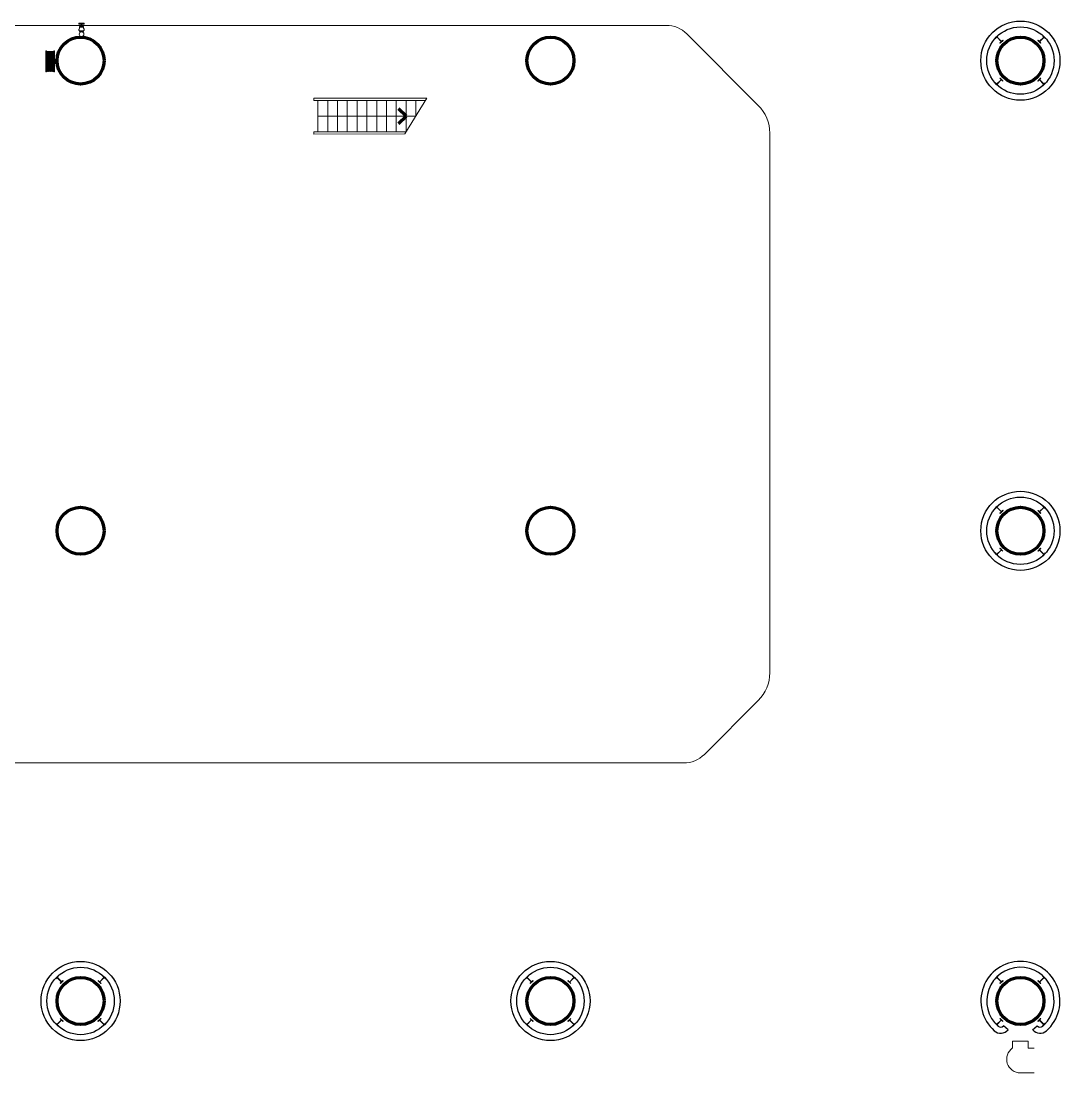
# Model space of a CAD drawing. Header units: metres. Extents: x 1807 to 3745, y 842 to 1968.
# Drawn here: x 3412.48 to 3439.01, y 1390.16 to 1417.01 of the extents above; entities that cross this region are included whole.
import ezdxf

# ---------------------------------------------------------------- set-up
doc = ezdxf.new("R2010")
doc.units = ezdxf.units.M
doc.header["$MEASUREMENT"] = 0
doc.linetypes.add('DGN1', pattern=[7.299439, 0, -7.299439])
doc.layers.add('Level 1', color=7, linetype='Continuous', lineweight=0)

msp = doc.modelspace()

# ---------------------------------------------------------------- linework, layer by layer
at = {"layer": 'Level 1', "color": 7, "linetype": 'Continuous', "lineweight": 0}
for p, q in [((3389, 1416.9), (3428.954, 1416.9)), ((3413.956, 1416.934), (3413.956, 1416.954)), ((3413.956, 1416.954), (3414.091, 1416.954)), ((3414.091, 1416.934), (3413.956, 1416.934)), ((3413.976, 1416.857), (3413.976, 1416.867)), ((3413.976, 1416.867), (3414.071, 1416.867)), ((3414.071, 1416.857), (3413.976, 1416.857)), ((3413.976, 1416.757), (3413.976, 1416.742)), ((3414.001, 1416.867), (3414.001, 1416.876)), ((3414.046, 1416.867), (3414.001, 1416.867)), ((3414.005, 1416.757), (3414.005, 1416.742)), ((3414.016, 1416.899), (3414.012, 1416.899)), ((3414.013, 1416.879), (3414.013, 1416.867)), ((3414.016, 1416.899), (3414.016, 1416.934)), ((3414.016, 1416.934), (3414.031, 1416.934)), ((3414.031, 1416.899), (3414.016, 1416.899)), ((3414.031, 1416.934), (3414.031, 1416.899)), ((3414.036, 1416.899), (3414.031, 1416.899)), ((3414.034, 1416.879), (3414.034, 1416.867)), ((3414.042, 1416.757), (3414.042, 1416.742)), ((3414.046, 1416.879), (3414.046, 1416.867)), ((3414.071, 1416.867), (3414.071, 1416.857)), ((3414.071, 1416.742), (3414.071, 1416.757)), ((3414.091, 1416.954), (3414.091, 1416.934)), ((3413.985, 1416.739), (3413.985, 1416.723)), ((3414.062, 1416.723), (3414.062, 1416.739)), ((3414.07, 1416.742), (3414.071, 1416.742)), ((3429.484, 1416.68), (3431.307, 1414.858)), ((3413.13, 1415.736), (3413.13, 1416.226)), ((3413.149, 1415.736), (3413.149, 1416.226)), ((3413.167, 1415.736), (3413.167, 1416.226)), ((3413.186, 1415.736), (3413.186, 1416.226)), ((3413.204, 1415.736), (3413.204, 1416.226)), ((3413.223, 1415.736), (3413.223, 1416.226)), ((3413.241, 1415.739), (3413.241, 1416.226)), ((3413.241, 1415.739), (3413.241, 1416.226)), ((3413.26, 1415.736), (3413.26, 1416.226)), ((3413.278, 1415.736), (3413.278, 1416.226)), ((3413.297, 1415.736), (3413.297, 1416.226)), ((3413.316, 1415.736), (3413.316, 1416.226)), ((3420.062, 1414.583), (3422.562, 1414.583)), ((3431.6, 1414.151), (3431.6, 1400.379)), ((3431.307, 1399.672), (3429.93, 1398.295)), ((3429.4, 1398.075), (3395.95, 1398.075))]:
    msp.add_line(p, q, dxfattribs=at)
at = {"layer": 'Level 1', "color": 7, "linetype": 'Continuous', "lineweight": 13}
for p, q in [((3437.43, 1416.643), (3437.358, 1416.571)), ((3437.358, 1416.571), (3437.364, 1416.566)), ((3437.364, 1416.566), (3437.393, 1416.595)), ((3437.403, 1416.595), (3437.507, 1416.491)), ((3437.407, 1416.609), (3437.435, 1416.638)), ((3437.51, 1416.494), (3437.407, 1416.598)), ((3437.435, 1416.638), (3437.43, 1416.643)), ((3437.507, 1416.48), (3437.478, 1416.451)), ((3437.484, 1416.446), (3437.556, 1416.517)), ((3437.55, 1416.523), (3437.521, 1416.494)), ((3437.556, 1416.517), (3437.55, 1416.523)), ((3438.451, 1416.522), (3438.446, 1416.516)), ((3438.446, 1416.516), (3438.517, 1416.444)), ((3438.48, 1416.493), (3438.451, 1416.522)), ((3438.595, 1416.597), (3438.491, 1416.493)), ((3438.494, 1416.49), (3438.598, 1416.593)), ((3438.523, 1416.45), (3438.494, 1416.479)), ((3438.571, 1416.642), (3438.566, 1416.636)), ((3438.566, 1416.636), (3438.595, 1416.607)), ((3438.643, 1416.57), (3438.571, 1416.642)), ((3438.609, 1416.593), (3438.637, 1416.565)), ((3438.637, 1416.565), (3438.643, 1416.57)), ((3413.114, 1415.716), (3413.114, 1416.246)), ((3413.114, 1416.246), (3413.129, 1416.246)), ((3413.129, 1416.246), (3413.129, 1415.716)), ((3413.319, 1415.716), (3413.319, 1416.246)), ((3413.319, 1416.246), (3413.333, 1416.246)), ((3413.333, 1416.246), (3413.333, 1415.716)), ((3437.478, 1416.451), (3437.484, 1416.446)), ((3438.517, 1416.444), (3438.523, 1416.45)), ((3413.129, 1415.716), (3413.114, 1415.716)), ((3413.333, 1415.716), (3413.319, 1415.716)), ((3437.363, 1415.435), (3437.357, 1415.43)), ((3437.357, 1415.43), (3437.429, 1415.358)), ((3437.391, 1415.407), (3437.363, 1415.435)), ((3437.506, 1415.51), (3437.402, 1415.407)), ((3437.405, 1415.403), (3437.509, 1415.507)), ((3437.483, 1415.556), (3437.477, 1415.55)), ((3437.477, 1415.55), (3437.506, 1415.521)), ((3437.554, 1415.484), (3437.483, 1415.556)), ((3437.52, 1415.507), (3437.549, 1415.478)), ((3437.549, 1415.478), (3437.554, 1415.484)), ((3438.516, 1415.554), (3438.444, 1415.483)), ((3438.444, 1415.483), (3438.45, 1415.477)), ((3438.45, 1415.477), (3438.479, 1415.506)), ((3438.49, 1415.506), (3438.593, 1415.402)), ((3438.493, 1415.52), (3438.522, 1415.549)), ((3438.597, 1415.405), (3438.493, 1415.509)), ((3438.522, 1415.549), (3438.516, 1415.554)), ((3438.57, 1415.357), (3438.642, 1415.429)), ((3438.636, 1415.434), (3438.607, 1415.405)), ((3438.642, 1415.429), (3438.636, 1415.434)), ((3437.434, 1415.364), (3437.405, 1415.393)), ((3437.429, 1415.358), (3437.434, 1415.364)), ((3438.593, 1415.391), (3438.565, 1415.362)), ((3438.565, 1415.362), (3438.57, 1415.357)), ((3419.959, 1414.983), (3419.959, 1415.043)), ((3419.959, 1415.043), (3422.841, 1415.043)), ((3422.812, 1414.983), (3419.959, 1414.983)), ((3420.062, 1414.983), (3420.062, 1414.183)), ((3420.312, 1414.983), (3420.312, 1414.183)), ((3420.562, 1414.983), (3420.562, 1414.183)), ((3420.812, 1414.983), (3420.812, 1414.183)), ((3421.062, 1414.983), (3421.062, 1414.183)), ((3421.312, 1414.983), (3421.312, 1414.183)), ((3421.562, 1414.983), (3421.562, 1414.183)), ((3421.812, 1414.983), (3421.812, 1414.183)), ((3422.062, 1414.983), (3422.062, 1414.183)), ((3422.841, 1415.043), (3422.282, 1414.133)), ((3422.312, 1414.183), (3422.312, 1414.983)), ((3422.562, 1414.983), (3422.562, 1414.583)), ((3419.959, 1414.123), (3419.959, 1414.183)), ((3419.959, 1414.183), (3422.312, 1414.183)), ((3422.282, 1414.133), (3419.959, 1414.123)), ((3437.43, 1404.643), (3437.358, 1404.571)), ((3437.358, 1404.571), (3437.364, 1404.566)), ((3437.364, 1404.566), (3437.393, 1404.595)), ((3437.403, 1404.595), (3437.507, 1404.491)), ((3437.407, 1404.609), (3437.435, 1404.638)), ((3437.51, 1404.494), (3437.407, 1404.598)), ((3437.435, 1404.638), (3437.43, 1404.643)), ((3437.507, 1404.48), (3437.478, 1404.451)), ((3437.478, 1404.451), (3437.484, 1404.446)), ((3437.484, 1404.446), (3437.556, 1404.517)), ((3437.55, 1404.523), (3437.521, 1404.494)), ((3437.556, 1404.517), (3437.55, 1404.523)), ((3438.451, 1404.522), (3438.446, 1404.516)), ((3438.446, 1404.516), (3438.517, 1404.444)), ((3438.48, 1404.493), (3438.451, 1404.522)), ((3438.595, 1404.597), (3438.491, 1404.493)), ((3438.494, 1404.49), (3438.598, 1404.593)), ((3438.523, 1404.45), (3438.494, 1404.479)), ((3438.517, 1404.444), (3438.523, 1404.45)), ((3438.571, 1404.642), (3438.566, 1404.636)), ((3438.566, 1404.636), (3438.595, 1404.607)), ((3438.643, 1404.57), (3438.571, 1404.642)), ((3438.609, 1404.593), (3438.637, 1404.565)), ((3438.637, 1404.565), (3438.643, 1404.57)), ((3437.363, 1403.435), (3437.357, 1403.43)), ((3437.357, 1403.43), (3437.429, 1403.358)), ((3437.391, 1403.407), (3437.363, 1403.435)), ((3437.506, 1403.51), (3437.402, 1403.407)), ((3437.405, 1403.403), (3437.509, 1403.507)), ((3437.434, 1403.364), (3437.405, 1403.393)), ((3437.429, 1403.358), (3437.434, 1403.364)), ((3437.483, 1403.556), (3437.477, 1403.55)), ((3437.477, 1403.55), (3437.506, 1403.521)), ((3437.554, 1403.484), (3437.483, 1403.556)), ((3437.52, 1403.507), (3437.549, 1403.478)), ((3437.549, 1403.478), (3437.554, 1403.484)), ((3438.516, 1403.554), (3438.444, 1403.483)), ((3438.444, 1403.483), (3438.45, 1403.477)), ((3438.45, 1403.477), (3438.479, 1403.506)), ((3438.49, 1403.506), (3438.593, 1403.402)), ((3438.493, 1403.52), (3438.522, 1403.549)), ((3438.597, 1403.405), (3438.493, 1403.509)), ((3438.522, 1403.549), (3438.516, 1403.554)), ((3438.593, 1403.391), (3438.565, 1403.362)), ((3438.565, 1403.362), (3438.57, 1403.357)), ((3438.57, 1403.357), (3438.642, 1403.429)), ((3438.636, 1403.434), (3438.607, 1403.405)), ((3438.642, 1403.429), (3438.636, 1403.434)), ((3413.43, 1392.643), (3413.358, 1392.571)), ((3413.364, 1392.566), (3413.393, 1392.595)), ((3413.403, 1392.595), (3413.507, 1392.491)), ((3413.407, 1392.609), (3413.435, 1392.638)), ((3413.51, 1392.494), (3413.407, 1392.598)), ((3413.435, 1392.638), (3413.43, 1392.643)), ((3414.595, 1392.597), (3414.491, 1392.493)), ((3414.494, 1392.49), (3414.598, 1392.593)), ((3414.571, 1392.642), (3414.566, 1392.636)), ((3414.566, 1392.636), (3414.595, 1392.607)), ((3414.643, 1392.57), (3414.571, 1392.642)), ((3414.609, 1392.593), (3414.637, 1392.565)), ((3425.43, 1392.643), (3425.358, 1392.571)), ((3425.364, 1392.566), (3425.393, 1392.595)), ((3425.403, 1392.595), (3425.507, 1392.491)), ((3425.407, 1392.609), (3425.435, 1392.638)), ((3425.51, 1392.494), (3425.407, 1392.598)), ((3425.435, 1392.638), (3425.43, 1392.643)), ((3426.595, 1392.597), (3426.491, 1392.493)), ((3426.494, 1392.49), (3426.598, 1392.593)), ((3426.571, 1392.642), (3426.566, 1392.636)), ((3426.566, 1392.636), (3426.595, 1392.607)), ((3426.643, 1392.57), (3426.571, 1392.642)), ((3426.609, 1392.593), (3426.637, 1392.565)), ((3437.43, 1392.643), (3437.358, 1392.571)), ((3437.364, 1392.566), (3437.393, 1392.595)), ((3437.403, 1392.595), (3437.507, 1392.491)), ((3437.407, 1392.609), (3437.435, 1392.638)), ((3437.51, 1392.494), (3437.407, 1392.598)), ((3437.435, 1392.638), (3437.43, 1392.643)), ((3438.595, 1392.597), (3438.491, 1392.493)), ((3438.494, 1392.49), (3438.598, 1392.593)), ((3438.571, 1392.642), (3438.566, 1392.636)), ((3438.566, 1392.636), (3438.595, 1392.607)), ((3438.643, 1392.57), (3438.571, 1392.642)), ((3438.609, 1392.593), (3438.637, 1392.565)), ((3413.358, 1392.571), (3413.364, 1392.566)), ((3413.507, 1392.48), (3413.478, 1392.451)), ((3413.478, 1392.451), (3413.484, 1392.446)), ((3413.484, 1392.446), (3413.556, 1392.517)), ((3413.55, 1392.523), (3413.521, 1392.494)), ((3413.556, 1392.517), (3413.55, 1392.523)), ((3414.451, 1392.522), (3414.446, 1392.516)), ((3414.446, 1392.516), (3414.517, 1392.444)), ((3414.48, 1392.493), (3414.451, 1392.522)), ((3414.523, 1392.45), (3414.494, 1392.479)), ((3414.517, 1392.444), (3414.523, 1392.45)), ((3414.637, 1392.565), (3414.643, 1392.57)), ((3425.358, 1392.571), (3425.364, 1392.566)), ((3425.507, 1392.48), (3425.478, 1392.451)), ((3425.478, 1392.451), (3425.484, 1392.446)), ((3425.484, 1392.446), (3425.556, 1392.517)), ((3425.55, 1392.523), (3425.521, 1392.494)), ((3425.556, 1392.517), (3425.55, 1392.523)), ((3426.451, 1392.522), (3426.446, 1392.516)), ((3426.446, 1392.516), (3426.517, 1392.444)), ((3426.48, 1392.493), (3426.451, 1392.522)), ((3426.523, 1392.45), (3426.494, 1392.479)), ((3426.517, 1392.444), (3426.523, 1392.45)), ((3426.637, 1392.565), (3426.643, 1392.57)), ((3437.358, 1392.571), (3437.364, 1392.566)), ((3437.507, 1392.48), (3437.478, 1392.451)), ((3437.478, 1392.451), (3437.484, 1392.446)), ((3437.484, 1392.446), (3437.556, 1392.517)), ((3437.55, 1392.523), (3437.521, 1392.494)), ((3437.556, 1392.517), (3437.55, 1392.523)), ((3438.451, 1392.522), (3438.446, 1392.516)), ((3438.446, 1392.516), (3438.517, 1392.444)), ((3438.48, 1392.493), (3438.451, 1392.522)), ((3438.523, 1392.45), (3438.494, 1392.479)), ((3438.517, 1392.444), (3438.523, 1392.45)), ((3438.637, 1392.565), (3438.643, 1392.57)), ((3413.506, 1391.51), (3413.402, 1391.407)), ((3413.405, 1391.403), (3413.509, 1391.507)), ((3413.483, 1391.556), (3413.477, 1391.55)), ((3413.477, 1391.55), (3413.506, 1391.521)), ((3413.554, 1391.484), (3413.483, 1391.556)), ((3413.52, 1391.507), (3413.549, 1391.478)), ((3414.516, 1391.554), (3414.444, 1391.483)), ((3414.45, 1391.477), (3414.479, 1391.506)), ((3414.49, 1391.506), (3414.593, 1391.402)), ((3414.493, 1391.52), (3414.522, 1391.549)), ((3414.597, 1391.405), (3414.493, 1391.509)), ((3414.522, 1391.549), (3414.516, 1391.554)), ((3425.506, 1391.51), (3425.402, 1391.407)), ((3425.405, 1391.403), (3425.509, 1391.507)), ((3425.483, 1391.556), (3425.477, 1391.55)), ((3425.477, 1391.55), (3425.506, 1391.521)), ((3425.554, 1391.484), (3425.483, 1391.556)), ((3425.52, 1391.507), (3425.549, 1391.478)), ((3426.516, 1391.554), (3426.444, 1391.483)), ((3426.45, 1391.477), (3426.479, 1391.506)), ((3426.49, 1391.506), (3426.593, 1391.402)), ((3426.493, 1391.52), (3426.522, 1391.549)), ((3426.597, 1391.405), (3426.493, 1391.509)), ((3426.522, 1391.549), (3426.516, 1391.554)), ((3437.506, 1391.51), (3437.402, 1391.407)), ((3437.405, 1391.403), (3437.509, 1391.507)), ((3437.483, 1391.556), (3437.477, 1391.55)), ((3437.477, 1391.55), (3437.506, 1391.521)), ((3437.554, 1391.484), (3437.483, 1391.556)), ((3437.52, 1391.507), (3437.549, 1391.478)), ((3438.516, 1391.554), (3438.444, 1391.483)), ((3438.45, 1391.477), (3438.479, 1391.506)), ((3438.49, 1391.506), (3438.593, 1391.402)), ((3438.493, 1391.52), (3438.522, 1391.549)), ((3438.597, 1391.405), (3438.493, 1391.509)), ((3438.522, 1391.549), (3438.516, 1391.554)), ((3413.363, 1391.435), (3413.357, 1391.43)), ((3413.357, 1391.43), (3413.429, 1391.358)), ((3413.391, 1391.407), (3413.363, 1391.435)), ((3413.434, 1391.364), (3413.405, 1391.393)), ((3413.429, 1391.358), (3413.434, 1391.364)), ((3413.549, 1391.478), (3413.554, 1391.484)), ((3414.444, 1391.483), (3414.45, 1391.477)), ((3414.593, 1391.391), (3414.565, 1391.362)), ((3414.565, 1391.362), (3414.57, 1391.357)), ((3414.57, 1391.357), (3414.642, 1391.429)), ((3414.636, 1391.434), (3414.607, 1391.405)), ((3414.642, 1391.429), (3414.636, 1391.434)), ((3425.363, 1391.435), (3425.357, 1391.43)), ((3425.357, 1391.43), (3425.429, 1391.358)), ((3425.391, 1391.407), (3425.363, 1391.435)), ((3425.434, 1391.364), (3425.405, 1391.393)), ((3425.429, 1391.358), (3425.434, 1391.364)), ((3425.549, 1391.478), (3425.554, 1391.484)), ((3426.444, 1391.483), (3426.45, 1391.477)), ((3426.593, 1391.391), (3426.565, 1391.362)), ((3426.565, 1391.362), (3426.57, 1391.357)), ((3426.57, 1391.357), (3426.642, 1391.429)), ((3426.636, 1391.434), (3426.607, 1391.405)), ((3426.642, 1391.429), (3426.636, 1391.434)), ((3437.363, 1391.435), (3437.357, 1391.43)), ((3437.357, 1391.43), (3437.429, 1391.358)), ((3437.391, 1391.407), (3437.363, 1391.435)), ((3437.434, 1391.364), (3437.405, 1391.393)), ((3437.429, 1391.358), (3437.434, 1391.364)), ((3437.549, 1391.478), (3437.554, 1391.484)), ((3438.444, 1391.483), (3438.45, 1391.477)), ((3438.593, 1391.391), (3438.565, 1391.362)), ((3438.565, 1391.362), (3438.57, 1391.357)), ((3438.57, 1391.357), (3438.642, 1391.429)), ((3438.636, 1391.434), (3438.607, 1391.405)), ((3438.642, 1391.429), (3438.636, 1391.434)), ((3438.2, 1390.973), (3437.8, 1390.973)), ((3437.8, 1390.973), (3437.8, 1390.8)), ((3438.2, 1390.8), (3438.2, 1390.973)), ((3438.35, 1390.8), (3438.2, 1390.8)), ((3438, 1390.163), (3438.35, 1390.163))]:
    msp.add_line(p, q, dxfattribs=at)
at = {"layer": 'Level 1', "color": 7, "linetype": 'DGN1', "lineweight": 0}
for p, q in [((3413.339, 1416.029), (3413.132, 1416.029)), ((3413.339, 1415.933), (3413.132, 1415.933))]:
    msp.add_line(p, q, dxfattribs=at)
at = {"layer": 'Level 1', "color": 7, "linetype": 'Continuous', "lineweight": 30}
for p, q in [((3413.34, 1415.93), (3413.34, 1416.032)), ((3413.34, 1416.032), (3413.369, 1416.032)), ((3413.369, 1416.032), (3413.369, 1415.93)), ((3413.369, 1415.93), (3413.34, 1415.93)), ((3437.687, 1391.262), (3437.569, 1391.366)), ((3438.313, 1391.262), (3438.431, 1391.366)), ((3438.313, 1391.262), (3438.431, 1391.366))]:
    msp.add_line(p, q, dxfattribs=at)
at = {"layer": 'Level 1', "color": 7, "linetype": 'Continuous', "lineweight": 70}
for p, q in [((3422.312, 1414.583), (3422.122, 1414.772)), ((3422.122, 1414.394), (3422.312, 1414.583))]:
    msp.add_line(p, q, dxfattribs=at)
at = {"layer": 'Level 1', "color": 7, "linetype": 'Continuous', "lineweight": 30}
for centre, radius in [((3438, 1416), 1.01), ((3438, 1416), 0.86), ((3438, 1404), 1.01), ((3438, 1404), 0.86), ((3414, 1392), 1.01), ((3414, 1392), 0.86), ((3426, 1392), 1.01), ((3426, 1392), 0.86)]:
    msp.add_circle(centre, radius, dxfattribs=at)
at = {"layer": 'Level 1', "color": 7, "linetype": 'Continuous', "lineweight": 70}
for centre in [(3414, 1416), (3426, 1416), (3438, 1416), (3414, 1404), (3426, 1404), (3438, 1404), (3414, 1392), (3426, 1392), (3438, 1392)]:
    msp.add_circle(centre, 0.6, dxfattribs=at)
at = {"layer": 'Level 1', "color": 7, "linetype": 'Continuous', "lineweight": 13}
msp.add_circle((3414.024, 1416.677), 0.06, dxfattribs=at)
at = {"layer": 'Level 1', "color": 7, "linetype": 'Continuous', "lineweight": 0}
for centre, radius, start, end in [((3413.99, 1416.788), 0.0339, 151.1573, 246.7573), ((3413.897, 1416.853), 0.0799, 322.5986, 2.7841), ((3413.991, 1416.719), 0.04, 68.767, 111.233), ((3414.007, 1416.877), 0.00618, 13.8756, 193.8756), ((3413.992, 1416.898), 0.0205, 309.866, 0.7387), ((3414.024, 1416.689), 0.0701, 74.7036, 105.2964), ((3414.024, 1416.871), 0.0127, 34.4192, 145.5808), ((3414.04, 1416.877), 0.00618, 13.8756, 166.1244), ((3414.056, 1416.898), 0.0205, 179.2613, 230.134), ((3414.057, 1416.719), 0.04, 68.767, 111.233), ((3414.151, 1416.853), 0.0799, 177.2159, 217.4014), ((3414.058, 1416.788), 0.0339, 293.2427, 28.8427), ((3428.954, 1416.15), 0.75, 45.0086, 90), ((3413.991, 1416.779), 0.04, 248.767, 291.233), ((3414.024, 1416.809), 0.0701, 254.7036, 285.2964), ((3414.057, 1416.779), 0.04, 248.767, 291.233), ((3430.6, 1414.151), 1, 0, 45.0087), ((3430.6, 1400.379), 1, 314.9913, 0), ((3429.4, 1398.825), 0.75, 270, 314.9914)]:
    msp.add_arc(centre, radius, start, end, dxfattribs=at)
at = {"layer": 'Level 1', "color": 7, "linetype": 'Continuous', "lineweight": 13}
for centre, radius, start, end in [((3437.398, 1416.589), 0.0076, 45, 135), ((3437.412, 1416.603), 0.0076, 135, 225), ((3437.502, 1416.485), 0.0076, 315, 45), ((3437.516, 1416.499), 0.0076, 225, 315), ((3438.485, 1416.498), 0.0076, 225, 315), ((3438.499, 1416.484), 0.0076, 135, 225), ((3438.589, 1416.602), 0.0076, 315, 45), ((3438.603, 1416.588), 0.0076, 45, 135), ((3437.397, 1415.412), 0.0076, 225, 315), ((3437.411, 1415.398), 0.0076, 135, 225), ((3437.501, 1415.516), 0.0076, 315, 45), ((3437.515, 1415.502), 0.0076, 45, 135), ((3438.484, 1415.501), 0.0076, 45, 135), ((3438.498, 1415.515), 0.0076, 135, 225), ((3438.588, 1415.397), 0.0076, 315, 45), ((3438.602, 1415.411), 0.0076, 225, 315), ((3437.398, 1404.589), 0.0076, 45, 135), ((3437.412, 1404.603), 0.0076, 135, 225), ((3437.502, 1404.485), 0.0076, 315, 45), ((3437.516, 1404.499), 0.0076, 225, 315), ((3438.485, 1404.498), 0.0076, 225, 315), ((3438.499, 1404.484), 0.0076, 135, 225), ((3438.589, 1404.602), 0.0076, 315, 45), ((3438.603, 1404.588), 0.0076, 45, 135), ((3437.397, 1403.412), 0.0076, 225, 315), ((3437.411, 1403.398), 0.0076, 135, 225), ((3437.501, 1403.516), 0.0076, 315, 45), ((3437.515, 1403.502), 0.0076, 45, 135), ((3438.484, 1403.501), 0.0076, 45, 135), ((3438.498, 1403.515), 0.0076, 135, 225), ((3438.588, 1403.397), 0.0076, 315, 45), ((3438.602, 1403.411), 0.0076, 225, 315), ((3413.398, 1392.589), 0.0076, 45, 135), ((3413.412, 1392.603), 0.0076, 135, 225), ((3414.589, 1392.602), 0.0076, 315, 45), ((3414.603, 1392.588), 0.0076, 45, 135), ((3425.398, 1392.589), 0.0076, 45, 135), ((3425.412, 1392.603), 0.0076, 135, 225), ((3426.589, 1392.602), 0.0076, 315, 45), ((3426.603, 1392.588), 0.0076, 45, 135), ((3437.398, 1392.589), 0.0076, 45, 135), ((3437.412, 1392.603), 0.0076, 135, 225), ((3438.589, 1392.602), 0.0076, 315, 45), ((3438.603, 1392.588), 0.0076, 45, 135), ((3413.502, 1392.485), 0.0076, 315, 45), ((3413.516, 1392.499), 0.0076, 225, 315), ((3414.485, 1392.498), 0.0076, 225, 315), ((3414.499, 1392.484), 0.0076, 135, 225), ((3425.502, 1392.485), 0.0076, 315, 45), ((3425.516, 1392.499), 0.0076, 225, 315), ((3426.485, 1392.498), 0.0076, 225, 315), ((3426.499, 1392.484), 0.0076, 135, 225), ((3437.502, 1392.485), 0.0076, 315, 45), ((3437.516, 1392.499), 0.0076, 225, 315), ((3438.485, 1392.498), 0.0076, 225, 315), ((3438.499, 1392.484), 0.0076, 135, 225), ((3413.501, 1391.516), 0.0076, 315, 45), ((3413.515, 1391.502), 0.0076, 45, 135), ((3414.484, 1391.501), 0.0076, 45, 135), ((3414.498, 1391.515), 0.0076, 135, 225), ((3425.501, 1391.516), 0.0076, 315, 45), ((3425.515, 1391.502), 0.0076, 45, 135), ((3426.484, 1391.501), 0.0076, 45, 135), ((3426.498, 1391.515), 0.0076, 135, 225), ((3437.501, 1391.516), 0.0076, 315, 45), ((3437.515, 1391.502), 0.0076, 45, 135), ((3438.484, 1391.501), 0.0076, 45, 135), ((3438.498, 1391.515), 0.0076, 135, 225), ((3413.397, 1391.412), 0.0076, 225, 315), ((3413.411, 1391.398), 0.0076, 135, 225), ((3414.588, 1391.397), 0.0076, 315, 45), ((3414.602, 1391.411), 0.0076, 225, 315), ((3425.397, 1391.412), 0.0076, 225, 315), ((3425.411, 1391.398), 0.0076, 135, 225), ((3426.588, 1391.397), 0.0076, 315, 45), ((3426.602, 1391.411), 0.0076, 225, 315), ((3437.397, 1391.412), 0.0076, 225, 315), ((3437.411, 1391.398), 0.0076, 135, 225), ((3438.588, 1391.397), 0.0076, 315, 45), ((3438.602, 1391.411), 0.0076, 225, 315), ((3438, 1390.513), 0.35, 124.8517, 269.9981)]:
    msp.add_arc(centre, radius, start, end, dxfattribs=at)
at = {"layer": 'Level 1', "color": 7, "linetype": 'Continuous', "lineweight": 30}
for centre, radius, start, end in [((3438, 1392), 1.01, 311.2423, 228.7577), ((3438, 1392), 0.86, 314.8407, 228.3352), ((3437.499, 1391.427), 0.25, 228.4982, 318.4967), ((3437.494, 1391.432), 0.1, 228.4982, 318.4967), ((3438.501, 1391.427), 0.25, 221.5033, 311.5018), ((3438.501, 1391.427), 0.25, 221.5033, 311.5018), ((3438.506, 1391.432), 0.1, 221.5033, 311.5018), ((3438.506, 1391.432), 0.1, 221.5033, 311.5018)]:
    msp.add_arc(centre, radius, start, end, dxfattribs=at)
at = {"layer": 'Level 1', "color": 7, "linetype": 'Continuous', "lineweight": 0, "extrusion": (0, 0, -1)}
for centre, major_axis, ratio in [((3413.139, 1416.219), (0, -0.017), 0.578813), ((3413.158, 1416.219), (0, -0.017), 0.578813), ((3413.176, 1416.219), (0, -0.017), 0.578813), ((3413.195, 1416.219), (0, -0.017), 0.578813), ((3413.213, 1416.219), (0, -0.017), 0.578813), ((3413.232, 1416.219), (0, -0.017), 0.578813), ((3413.251, 1415.743), (0, 0.017), 0.578812), ((3413.269, 1415.743), (0, 0.017), 0.578812), ((3413.288, 1415.743), (0, 0.017), 0.578812), ((3413.306, 1415.743), (0, 0.017), 0.578812)]:
    msp.add_ellipse(centre, major_axis=major_axis, ratio=ratio, start_param=1.981756, end_param=4.478097, dxfattribs=at)
at = {"layer": 'Level 1', "color": 7, "linetype": 'Continuous', "lineweight": 0}
for centre, major_axis, ratio in [((3413.251, 1416.219), (0, 0.017), 0.578813), ((3413.269, 1416.219), (0, 0.017), 0.578813), ((3413.288, 1416.219), (0, 0.017), 0.578813), ((3413.306, 1416.219), (0, 0.017), 0.578813), ((3413.139, 1415.743), (0, -0.017), 0.578812), ((3413.158, 1415.743), (0, -0.017), 0.578812), ((3413.176, 1415.743), (0, -0.017), 0.578812), ((3413.195, 1415.743), (0, -0.017), 0.578812), ((3413.213, 1415.743), (0, -0.017), 0.578812), ((3413.232, 1415.743), (0, -0.017), 0.578812)]:
    msp.add_ellipse(centre, major_axis=major_axis, ratio=ratio, start_param=5.123349, end_param=7.619689, dxfattribs=at)

doc.saveas('drawing.dxf')
